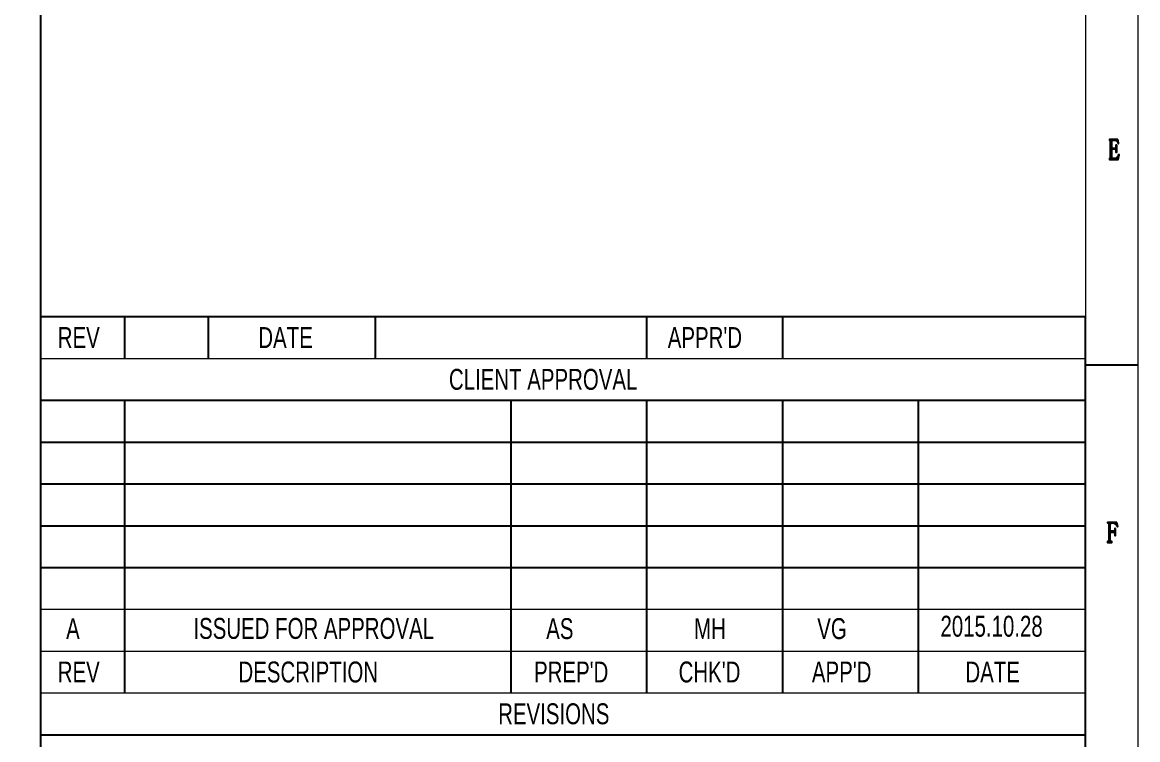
# Model space of a CAD drawing. Header units: inches. Extents: x 35 to 2894, y 23 to 617.
# Drawn here: x 2680.7 to 2894.3, y 173.8 to 311.2 of the extents above; entities that cross this region are included whole.
import ezdxf

# ---------------------------------------------------------------- set-up
doc = ezdxf.new("R2010")
doc.units = ezdxf.units.IN
doc.header["$MEASUREMENT"] = 0
doc.layers.add('Layer 1', color=7, linetype='Continuous')
doc.styles.get("Standard").update_dxf_attribs({"font": 'arial.ttf'})

msp = doc.modelspace()

# ---------------------------------------------------------------- hatches: boundary and pattern name
at = {"layer": 'Layer 1'}
for points in [[(2890.46, 288.71), (2888.86, 288.71), (2888.86, 288.62), (2890.1, 288.62), (2890.1, 288.53), (2890.19, 288.53), (2890.28, 288.44), (2890.37, 288.36), (2890.46, 288.27), (2890.46, 288.18), (2890.55, 288), (2890.55, 287.91), (2890.64, 288)], [(2888.95, 288.62), (2889.04, 288.53), (2889.04, 285.06), (2888.95, 285.06), (2889.48, 285.06), (2889.39, 285.06), (2889.39, 285.15), (2889.3, 285.24), (2889.3, 286.93), (2889.84, 286.93), (2889.3, 287.02), (2889.3, 288.44), (2889.39, 288.44), (2889.39, 288.53), (2889.48, 288.62), (2889.93, 288.62)], [(2890.28, 287.64), (2890.1, 287.64), (2890.1, 287.47), (2890.1, 287.11), (2890.01, 287.11), (2889.93, 287.02), (2889.3, 287.02), (2889.84, 286.93), (2889.93, 286.84), (2890.01, 286.84), (2890.1, 286.75), (2890.1, 286.31), (2890.28, 286.31)], [(2890.64, 285.86), (2890.55, 285.69), (2890.55, 285.51), (2890.46, 285.42), (2890.37, 285.33), (2890.37, 285.24), (2890.28, 285.24), (2890.28, 285.15), (2890.19, 285.15), (2890.1, 285.06), (2888.86, 285.06), (2888.86, 284.89), (2890.55, 284.89), (2890.73, 285.78)], [(2890.28, 215.41), (2888.5, 215.41), (2888.5, 215.32), (2889.66, 215.32), (2889.75, 215.23), (2889.93, 215.23), (2890.01, 215.14), (2890.1, 215.14), (2890.1, 215.05), (2890.19, 214.96), (2890.28, 214.87), (2890.28, 214.78), (2890.37, 214.69), (2890.37, 214.61), (2890.46, 214.61)], [(2888.59, 215.32), (2888.68, 215.23), (2888.77, 215.23), (2888.77, 215.14), (2888.77, 211.76), (2888.68, 211.76), (2888.5, 211.76), (2888.5, 211.58), (2889.3, 211.58), (2889.3, 211.76), (2889.12, 211.76), (2889.12, 211.85), (2889.04, 211.94), (2889.04, 213.54), (2889.57, 213.54), (2889.04, 213.72), (2889.04, 215.14), (2889.12, 215.23), (2889.21, 215.32), (2889.66, 215.32)], [(2890.01, 214.25), (2889.93, 214.25), (2889.93, 214.07), (2889.93, 213.89), (2889.84, 213.81), (2889.75, 213.72), (2889.04, 213.72), (2889.57, 213.54), (2889.75, 213.54), (2889.84, 213.45), (2889.84, 213.36), (2889.93, 213.27), (2889.93, 212.92), (2890.01, 212.92)]]:
    msp.add_hatch(color=0, dxfattribs=at).paths.add_polyline_path(points)

# ---------------------------------------------------------------- linework, layer by layer
at = {"lineweight": 15}
for p, q in [((2684.24, 254.82), (2884.32, 254.82)), ((2684.24, 246.81), (2884.32, 246.81)), ((2684.24, 198.8), (2884.32, 198.8)), ((2684.24, 198.8), (2884.32, 198.8)), ((2684.24, 190.79), (2884.32, 190.79)), ((2684.24, 182.79), (2884.32, 182.79))]:
    msp.add_line(p, q, dxfattribs=at)
for p, q in [((2700.25, 254.82), (2700.25, 246.81)), ((2716.26, 254.82), (2716.26, 246.81)), ((2748.27, 254.82), (2748.27, 246.81)), ((2800.29, 246.81), (2800.29, 254.82)), ((2826.3, 246.81), (2826.3, 254.82)), ((2684.24, 238.81), (2884.32, 238.81)), ((2700.25, 238.81), (2700.25, 182.79)), ((2774.28, 182.79), (2774.28, 238.81)), ((2800.29, 182.79), (2800.29, 238.81)), ((2826.3, 182.79), (2826.3, 238.81)), ((2852.31, 182.79), (2852.31, 238.81)), ((2684.24, 230.81), (2884.32, 230.81)), ((2684.24, 222.8), (2884.32, 222.8)), ((2684.24, 214.8), (2884.32, 214.8)), ((2684.24, 206.8), (2884.32, 206.8)), ((2684.24, 174.79), (2884.32, 174.79))]:
    msp.add_line(p, q)
at = {"layer": 'Layer 1', "color": 5, "lineweight": 15}
msp.add_lwpolyline([(2054.21, 616.81), (2894.28, 616.81), (2894.28, 22.8), (2054.21, 22.8), (2054.21, 616.81)], dxfattribs=at)
at = {"layer": 'Layer 1', "color": 0, "lineweight": 9}
msp.add_lwpolyline([(2064.18, 606.84), (2884.32, 606.84), (2884.32, 32.77), (2064.18, 32.77), (2064.18, 606.84)], dxfattribs=at)
at = {"layer": 'Layer 1', "color": 0, "lineweight": -3}
for points in [[(2684.24, 254.82), (2684.24, 606.84)], [(2890.46, 288.71), (2888.86, 288.71), (2888.86, 288.62), (2890.1, 288.62), (2890.1, 288.53), (2890.19, 288.53), (2890.28, 288.44), (2890.37, 288.36), (2890.46, 288.27), (2890.46, 288.18), (2890.55, 288), (2890.55, 287.91), (2890.64, 288), (2890.46, 288.71)], [(2888.95, 288.62), (2889.04, 288.53), (2889.04, 285.06), (2888.95, 285.06), (2889.48, 285.06), (2889.39, 285.06), (2889.39, 285.15), (2889.3, 285.24), (2889.3, 286.93), (2889.84, 286.93), (2889.3, 287.02), (2889.3, 288.44), (2889.39, 288.44), (2889.39, 288.53), (2889.48, 288.62), (2889.93, 288.62), (2888.95, 288.62)], [(2890.28, 287.64), (2890.1, 287.64), (2890.1, 287.47), (2890.1, 287.11), (2890.01, 287.11), (2889.93, 287.02), (2889.3, 287.02), (2889.84, 286.93), (2889.93, 286.84), (2890.01, 286.84), (2890.1, 286.75), (2890.1, 286.31), (2890.28, 286.31), (2890.28, 287.64)], [(2890.64, 285.86), (2890.55, 285.69), (2890.55, 285.51), (2890.46, 285.42), (2890.37, 285.33), (2890.37, 285.24), (2890.28, 285.24), (2890.28, 285.15), (2890.19, 285.15), (2890.1, 285.06), (2888.86, 285.06), (2888.86, 284.89), (2890.55, 284.89), (2890.73, 285.78), (2890.64, 285.86)], [(2684.24, 32.77), (2684.24, 254.82)], [(2684.24, 254.82), (2884.32, 254.82)], [(2884.32, 32.77), (2884.32, 254.82)], [(2884.32, 245.56), (2894.28, 245.56)], [(2890.28, 215.41), (2888.5, 215.41), (2888.5, 215.32), (2889.66, 215.32), (2889.75, 215.23), (2889.93, 215.23), (2890.01, 215.14), (2890.1, 215.14), (2890.1, 215.05), (2890.19, 214.96), (2890.28, 214.87), (2890.28, 214.78), (2890.37, 214.69), (2890.37, 214.61), (2890.46, 214.61), (2890.28, 215.41)], [(2888.59, 215.32), (2888.68, 215.23), (2888.77, 215.23), (2888.77, 215.14), (2888.77, 211.76), (2888.68, 211.76), (2888.5, 211.76), (2888.5, 211.58), (2889.3, 211.58), (2889.3, 211.76), (2889.12, 211.76), (2889.12, 211.85), (2889.04, 211.94), (2889.04, 213.54), (2889.57, 213.54), (2889.04, 213.72), (2889.04, 215.14), (2889.12, 215.23), (2889.21, 215.32), (2889.66, 215.32), (2888.59, 215.32)], [(2890.01, 214.25), (2889.93, 214.25), (2889.93, 214.07), (2889.93, 213.89), (2889.84, 213.81), (2889.75, 213.72), (2889.04, 213.72), (2889.57, 213.54), (2889.75, 213.54), (2889.84, 213.45), (2889.84, 213.36), (2889.93, 213.27), (2889.93, 212.92), (2890.01, 212.92), (2890.01, 214.25)]]:
    msp.add_lwpolyline(points, dxfattribs=at)
at = {"layer": 'Layer 1', "lineweight": 0}
for points in [[(2890.46, 288.71), (2888.86, 288.71), (2888.86, 288.62), (2890.1, 288.62), (2890.1, 288.53), (2890.19, 288.53), (2890.28, 288.44), (2890.37, 288.36), (2890.46, 288.27), (2890.46, 288.18), (2890.55, 288), (2890.55, 287.91), (2890.64, 288), (2890.46, 288.71)], [(2888.95, 288.62), (2889.04, 288.53), (2889.04, 285.06), (2888.95, 285.06), (2889.48, 285.06), (2889.39, 285.06), (2889.39, 285.15), (2889.3, 285.24), (2889.3, 286.93), (2889.84, 286.93), (2889.3, 287.02), (2889.3, 288.44), (2889.39, 288.44), (2889.39, 288.53), (2889.48, 288.62), (2889.93, 288.62), (2888.95, 288.62)], [(2890.28, 287.64), (2890.1, 287.64), (2890.1, 287.47), (2890.1, 287.11), (2890.01, 287.11), (2889.93, 287.02), (2889.3, 287.02), (2889.84, 286.93), (2889.93, 286.84), (2890.01, 286.84), (2890.1, 286.75), (2890.1, 286.31), (2890.28, 286.31), (2890.28, 287.64)], [(2890.64, 285.86), (2890.55, 285.69), (2890.55, 285.51), (2890.46, 285.42), (2890.37, 285.33), (2890.37, 285.24), (2890.28, 285.24), (2890.28, 285.15), (2890.19, 285.15), (2890.1, 285.06), (2888.86, 285.06), (2888.86, 284.89), (2890.55, 284.89), (2890.73, 285.78), (2890.64, 285.86)], [(2890.28, 215.41), (2888.5, 215.41), (2888.5, 215.32), (2889.66, 215.32), (2889.75, 215.23), (2889.93, 215.23), (2890.01, 215.14), (2890.1, 215.14), (2890.1, 215.05), (2890.19, 214.96), (2890.28, 214.87), (2890.28, 214.78), (2890.37, 214.69), (2890.37, 214.61), (2890.46, 214.61), (2890.28, 215.41)], [(2888.59, 215.32), (2888.68, 215.23), (2888.77, 215.23), (2888.77, 215.14), (2888.77, 211.76), (2888.68, 211.76), (2888.5, 211.76), (2888.5, 211.58), (2889.3, 211.58), (2889.3, 211.76), (2889.12, 211.76), (2889.12, 211.85), (2889.04, 211.94), (2889.04, 213.54), (2889.57, 213.54), (2889.04, 213.72), (2889.04, 215.14), (2889.12, 215.23), (2889.21, 215.32), (2889.66, 215.32), (2888.59, 215.32)], [(2890.01, 214.25), (2889.93, 214.25), (2889.93, 214.07), (2889.93, 213.89), (2889.84, 213.81), (2889.75, 213.72), (2889.04, 213.72), (2889.57, 213.54), (2889.75, 213.54), (2889.84, 213.45), (2889.84, 213.36), (2889.93, 213.27), (2889.93, 212.92), (2890.01, 212.92), (2890.01, 214.25)]]:
    msp.add_lwpolyline(points, dxfattribs=at)

# ---------------------------------------------------------------- texts
at = {"width": 0.7}
for s, height, p in [('REV', 4.002, (2687.45, 248.81)), ('DATE', 4.002, (2725.86, 248.81)), ("APPR'D", 4.002, (2804.28, 248.81)), ('CLIENT APPROVAL', 4.0015, (2762.37, 240.81)), ('A', 4, (2689.05, 193.09)), ('ISSUED FOR APPROVAL', 4.0015, (2713.43, 193.13)), ('AS', 4.002, (2781, 193.09)), ('MH', 4.002, (2809.33, 193.09)), ('VG', 4.002, (2832.91, 193.09)), ('2015.10.28', 4.002, (2856.51, 193.55)), ('REV', 4.002, (2687.45, 184.79)), ('DESCRIPTION', 4.0015, (2722.06, 184.79)), ("PREP'D", 4.002, (2778.67, 184.79)), ("CHK'D", 4.002, (2806.36, 184.79)), ("APP'D", 4.002, (2831.89, 184.79)), ('DATE', 4.002, (2861.29, 184.79)), ('REVISIONS', 4.002, (2771.8, 176.79))]:
    msp.add_text(s, height=height, dxfattribs=at).set_placement(p)

doc.saveas('drawing.dxf')
